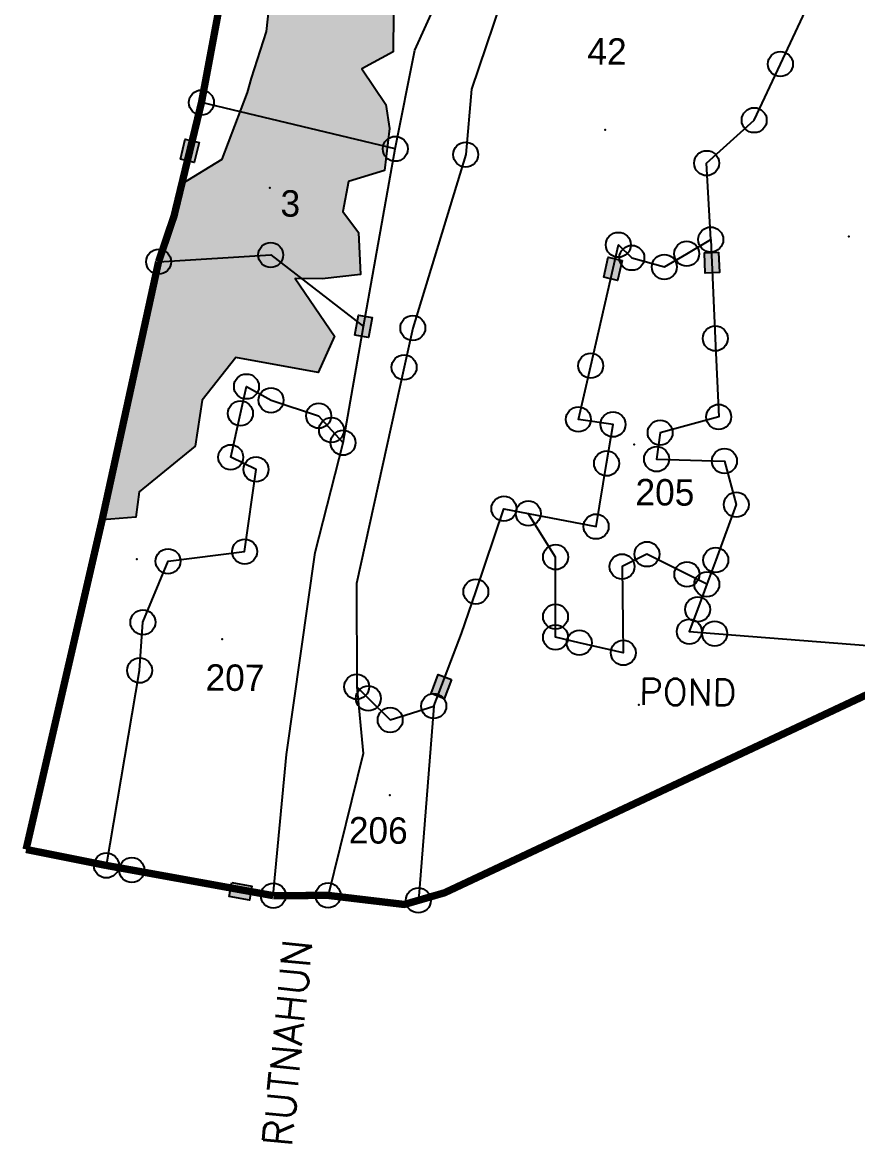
# Model space of a CAD drawing. Header units: metres. Extents: x 268248 to 270531, y 2132748 to 2134703.
# Drawn here: x 268366.2 to 268591.5, y 2132748.2 to 2133050.2 of the extents above; entities that cross this region are included whole.
import ezdxf

# ---------------------------------------------------------------- set-up
doc = ezdxf.new("R2010")
doc.units = ezdxf.units.M
for name, color, linetype in [('POINT_PARCEL', 7, 'Continuous'), ('POLY_HATCH', 12, 'Continuous'), ('POLY_PARCEL', 6, 'Continuous'), ('POLY_ROAD', 30, 'Continuous'), ('POLY_WATER', 4, 'Continuous'), ('SYM_STONE', 1, 'Continuous'), ('TEXT_MAPIN', 7, 'Continuous'), ('TEXT_MAPOUT', 7, 'Continuous'), ('TEXT_PARCEL', 7, 'Continuous'), ('V_BOUND_LINE', 7, 'Continuous')]:
    doc.layers.add(name, color=color, linetype=linetype)
doc.styles.get("Standard").update_dxf_attribs({"font": 'simplex.shx'})
doc.styles.add('TEXT_MAP', font='')
doc.styles.get('TEXT_MAP').set_extended_font_data('Kruti Dev 050')

# ---------------------------------------------------------------- blocks, each defined once
blk = doc.blocks.new('STONE')
blk.add_circle((0, 0), 0.851)
blk = doc.blocks.new('STONESQUAREFILLED')
blk.add_hatch(color=256).paths.add_polyline_path([(0.696, -0.481), (0.696, 0.481), (-0.696, 0.481), (-0.696, -0.481)])
blk.add_lwpolyline([(-0.696, 0.481), (0.696, 0.481), (0.696, -0.481), (-0.696, -0.481)], close=True)

msp = doc.modelspace()

# ---------------------------------------------------------------- hatches: boundary and pattern name
at = {"layer": 'POLY_HATCH'}
h = msp.add_hatch(dxfattribs=at)
h.set_pattern_fill('ZIGZAG', color=256, scale=3.955798, angle=-0.5107, style=0)
h.set_pattern_definition([(359.48934, (267871.99, 2132651.284), (12.6711, 12.44722), [12.55966, -12.55966]), (89.48934, (267884.55, 2132651.172), (-12.44722, 12.6711), [12.55966, -12.55966])])
h.paths.add_polyline_path([(268491.86, 2134231.31), (268439.82, 2134074.1), (268399.5, 2133956.18), (268419.25, 2133943.23), (268446.21, 2133962.1), (268444.62, 2133968.74), (268445.19, 2133981.94), (268456.65, 2133994.22), (268470.23, 2134011.63), (268477.51, 2134017.75), (268490.95, 2134019.69), (268495.2, 2134034.1), (268492.22, 2134046.5), (268479.96, 2134061.05), (268494.45, 2134065.04), (268497.62, 2134073.27), (268495.61, 2134079.47), (268489.55, 2134083.18), (268494.73, 2134097.01), (268519.36, 2134080.29), (268536.92, 2134082.2), (268547.29, 2134087.26), (268556.74, 2134104.71), (268554.79, 2134117.11), (268551.84, 2134134.67), (268542.61, 2134140.94), (268525.1, 2134145.22), (268511.73, 2134151.52), (268546.81, 2134149.15), (268570.6, 2134154.09), (268570.79, 2134175.75), (268558.53, 2134190.3), (268543.16, 2134202.81), (268563.73, 2134194.38), (268592.7, 2134201.34), (268603.11, 2134210.53), (268608.38, 2134222.86), (268602.35, 2134241.48), (268591.12, 2134256.02), (268583.92, 2134258.14), (268564.91, 2134263.75), (268570.62, 2134272.7), (268572.74, 2134277.84), (268572.74, 2134278.87), (268585.07, 2134271.54), (268606.77, 2134274.44), (268612.05, 2134287.8), (268611.17, 2134304.31), (268605.02, 2134309.52), (268594.77, 2134317.87), (268594.82, 2134323.02), (268623.46, 2134351.13), (268622.57, 2134367.64), (268634.94, 2134365.47), (268646.37, 2134373.62), (268649.59, 2134388.03), (268649.62, 2134391.12), (268646.58, 2134397.34), (268638.6, 2134411.99), (268651.91, 2134415.85), (268661.24, 2134420.93), (268671.63, 2134428.05), (268677.96, 2134443.47), (268679.03, 2134447.58), (268687.36, 2134455.76), (268692.6, 2134463.96), (268699.87, 2134469.06), (268705.11, 2134478.29), (268711.53, 2134502.99), (268700.29, 2134516.5), (268689, 2134523.82), (268681.77, 2134523.88), (268672.32, 2134521.67), (268621.21, 2134438.09), (268555.18, 2134335.86)])
h.paths.add_polyline_path([(268455.11, 2133602.84), (268448.62, 2133573.72), (268437.63, 2133557.4), (268437.83, 2133507.94), (268440.85, 2133507.05), (268443.78, 2133486.11), (268449.53, 2133478.1), (268450.9, 2133465.66), (268450.33, 2133449.79), (268450.97, 2133437.88), (268453.49, 2133430.78), (268453.41, 2133421.98), (268455.69, 2133409.59), (268452.15, 2133401.82), (268456.26, 2133392.88), (268457.48, 2133385.36), (268456.96, 2133375.28), (268453.2, 2133363.09), (268453.58, 2133345.17), (268455.41, 2133297.63), (268453.53, 2133279.2), (268451.92, 2133267.62), (268455.54, 2133251.61), (268453.87, 2133233.17), (268450.92, 2133215.18), (268456.27, 2133200.65), (268457.02, 2133189.05), (268448.87, 2133165.74), (268451.23, 2133153.38), (268451.71, 2133135.57), (268438.64, 2133102.11), (268437.01, 2133088.61), (268432.73, 2133053.57), (268432.03, 2133047.78), (268428.06, 2133035.16), (268426.95, 2133031.31), (268420.13, 2133013.35), (268409.23, 2133006.68), (268399.87, 2132974.13), (268387.81, 2132916.04), (268396.82, 2132916.81), (268397.73, 2132923.66), (268412.85, 2132935.95), (268414.68, 2132948.35), (268423.78, 2132959.84), (268446.04, 2132955.78), (268450.42, 2132965.6), (268439.83, 2132981.11), (268447.12, 2132981.05), (268457.42, 2132982.24), (268456.88, 2132993.56), (268452.64, 2132999.18), (268454.21, 2133007.32), (268463.9, 2133010.24), (268465.29, 2133021.59), (268464.28, 2133028.04), (268457.81, 2133037.65), (268466.26, 2133042.29), (268466.35, 2133052.79), (268458.08, 2133061.21), (268472.24, 2133064.29), (268476.01, 2133075.28), (268474.48, 2133080.02), (268465.12, 2133090.6), (268466.2, 2133094.26), (268474.59, 2133092.09), (268485.08, 2133090.42), (268492.48, 2133095.6), (268491, 2133106.12), (268485.83, 2133116.14), (268481.15, 2133121.43), (268479.2, 2133137.72), (268515.17, 2133136.09), (268518.94, 2133146.03), (268517.46, 2133156.54), (268511.26, 2133168.67), (268506.67, 2133184.46), (268488.87, 2133191.96), (268481.6, 2133200.95), (268487.36, 2133199.33), (268521.48, 2133195.35), (268529.97, 2133204.72), (268527.46, 2133217.34), (268504.57, 2133238.09), (268485.47, 2133252.1), (268488.53, 2133257.87), (268496.92, 2133259.94), (268528.68, 2133268.99), (268528.99, 2133279.71), (268520.66, 2133284.93), (268507.18, 2133290.2), (268501.04, 2133300.13), (268492.69, 2133303.42), (268495.34, 2133311.12), (268493.67, 2133317.14), (268502.39, 2133319.53), (268522.68, 2133330.51), (268525.74, 2133336.92), (268524.52, 2133344.87), (268506.33, 2133351.68), (268484.51, 2133360.88), (268504.64, 2133366.6), (268522.6, 2133381.68), (268523.73, 2133388.1), (268520.34, 2133393.28), (268509.86, 2133398.31), (268491.85, 2133401.9), (268498.92, 2133412.25), (268504.13, 2133417.99), (268499.69, 2133426.19), (268488.1, 2133426.93), (268482.39, 2133437.62), (268503.46, 2133439.45), (268510.41, 2133447.76), (268513.02, 2133451.6), (268494.72, 2133458.73), (268488.78, 2133466.73), (268481.49, 2133467.65), (268480.25, 2133473.88), (268479.1, 2133478.91), (268487.16, 2133477.68), (268496.88, 2133484.03), (268496.05, 2133487.9), (268485.6, 2133495.5), (268489.47, 2133496.11), (268501.74, 2133499.44), (268506.23, 2133508.73), (268494.49, 2133516.99), (268479.53, 2133524.84), (268497.76, 2133522.54), (268513.84, 2133520.03), (268528.23, 2133519.48), (268535.37, 2133526.49), (268537.58, 2133532.91), (268530.32, 2133537.69), (268515.42, 2133548.11), (268537.03, 2133555.98), (268538.42, 2133567.34), (268536.79, 2133576.36), (268530.36, 2133578.14), (268516.46, 2133584.7), (268508.58, 2133592.7), (268523.43, 2133607.91), (268524.34, 2133614.13), (268520.51, 2133617.38), (268513.51, 2133621.66), (268513.32, 2133630.53), (268508.46, 2133639.16), (268493.9, 2133643.58), (268494.76, 2133656.33), (268501.19, 2133668.89), (268506.09, 2133674.04), (268505.7, 2133679.19), (268503.8, 2133682.86), (268495.05, 2133688.3), (268501.3, 2133690.82), (268514.24, 2133697.35), (268519.4, 2133709.64), (268516.92, 2133720.61), (268515.75, 2133725.17), (268509.82, 2133721.3), (268508.47, 2133725.98), (268515.58, 2133725.87), (268515.05, 2133727.92), (268511.88, 2133733.53), (268494.51, 2133736.47), (268495.4, 2133740.11), (268495.26, 2133748.48), (268485.85, 2133753.84), (268473.06, 2133758.39), (268473.96, 2133763.31), (268475.09, 2133769.96), (268469.6, 2133779.87), (268479.56, 2133801.35), (268481.99, 2133808.62), (268478.42, 2133818.09), (268470.29, 2133821.6), (268452.04, 2133821.97), (268456.21, 2133831.38), (268452.19, 2133839.14), (268446.21, 2133842.41), (268450.24, 2133848.49), (268456.67, 2133872.03), (268457.44, 2133885.54), (268452.86, 2133901.46), (268440.26, 2133910.15), (268426.56, 2133914.56), (268410.01, 2133912.57), (268385.7, 2133896.37), (268414.87, 2133740.85), (268419.71, 2133739.28), (268426.73, 2133732.36), (268438.85, 2133706.4), (268446.46, 2133693.03), (268447.2, 2133679.5), (268448.37, 2133666.19), (268447.51, 2133654.08), (268448.68, 2133640.98), (268447.95, 2133631.76), (268448.28, 2133619.96)])

# ---------------------------------------------------------------- linework, layer by layer
at = {"layer": 'POINT_PARCEL'}
for p in [(268523.42, 2133021.28), (268432.99, 2133005.64), (268589.14, 2132992.45), (268531.23, 2132936.37), (268397.06, 2132905.43), (268420.15, 2132883.91), (268532.53, 2132866.18), (268465.36, 2132841.88)]:
    msp.add_point(p, dxfattribs=at)
at = {"layer": 'POLY_HATCH'}
msp.add_lwpolyline([(268466.35, 2133052.79), (268466.26, 2133042.29), (268457.81, 2133037.65), (268464.28, 2133028.04), (268465.29, 2133021.59), (268463.9, 2133010.24), (268454.21, 2133007.32), (268452.64, 2132999.18), (268456.88, 2132993.56), (268457.42, 2132982.24), (268447.12, 2132981.05), (268439.83, 2132981.11), (268450.42, 2132965.6), (268446.04, 2132955.78), (268423.78, 2132959.84), (268414.68, 2132948.35), (268412.85, 2132935.95), (268397.73, 2132923.66), (268396.82, 2132916.81), (268387.81, 2132916.04), (268399.87, 2132974.13), (268409.23, 2133006.68), (268420.13, 2133013.35), (268426.95, 2133031.31), (268428.06, 2133035.16), (268432.03, 2133047.78), (268432.73, 2133053.57)], dxfattribs=at)
at = {"layer": 'POLY_PARCEL'}
for points in [[(268551.92, 2132991.66), (268550.79, 2133012.25), (268563.62, 2133023.84), (268570.71, 2133038.96), (268578.07, 2133054.66), (268587.11, 2133059.33), (268590.85, 2133069.05), (268581.39, 2133074.56), (268584.5, 2133081.15), (268571.3, 2133085.17), (268570.03, 2133089.3), (268567.42, 2133097.84), (268573.32, 2133097.45)], [(268466.81, 2133016.11), (268414.53, 2133028.6)], [(268502.69, 2132917.81), (268520.99, 2132914.28), (268523.8, 2132931.28), (268525.54, 2132941.8), (268516.2, 2132943.17), (268519.52, 2132957.63), (268526.98, 2132990.23), (268530.62, 2132986.72), (268539.39, 2132984.26), (268545.42, 2132987.82), (268551.92, 2132991.66)], [(268551.92, 2132991.66), (268553.12, 2132964.99), (268554.07, 2132943.84), (268538.26, 2132939.58), (268537.28, 2132932.45), (268555.61, 2132931.92), (268558.8, 2132920.17), (268553.27, 2132905.24), (268550.85, 2132898.7)], [(268402.96, 2132985.68), (268433.22, 2132987.49), (268458.23, 2132968.25)], [(268388.9, 2132822.88), (268397.85, 2132875.47), (268398.72, 2132888.45), (268405.52, 2132904.91), (268426.16, 2132907.51), (268429.26, 2132929.69), (268422.42, 2132932.97), (268425.05, 2132944.78), (268426.67, 2132952.03), (268433.29, 2132948.32), (268446.14, 2132944.13), (268449.6, 2132940.29), (268452.72, 2132936.85)], [(268456.4, 2132871.06), (268459.56, 2132867.94), (268465.43, 2132862.12), (268477.2, 2132865.86)]]:
    msp.add_lwpolyline(points, dxfattribs=at)
at = {"layer": 'POLY_ROAD'}
for points in [[(268466.81, 2133016.11), (268472.12, 2133042.71), (268499.99, 2133104.27), (268520.94, 2133141.51), (268532.65, 2133183.58), (268536.88, 2133295.53)], [(268549.26, 2133177.34), (268548.41, 2133171.04), (268542.54, 2133151.03), (268524.61, 2133114.5), (268510.7, 2133087.5), (268498.34, 2133063.47), (268497.18, 2133061.22), (268487.37, 2133032.24), (268485.81, 2133014.55), (268471.54, 2132967.8), (268469.2, 2132957.2), (268456.33, 2132898.88), (268456.4, 2132871.06)], [(268458.23, 2132968.25), (268466.81, 2133016.11)], [(268452.72, 2132936.85), (268458.23, 2132968.25)], [(268433.89, 2132814.75), (268437.5, 2132852.84), (268445.22, 2132907.25), (268452.72, 2132936.85)], [(268456.4, 2132871.06), (268458.17, 2132853.03), (268448.69, 2132814.81)]]:
    msp.add_lwpolyline(points, dxfattribs=at)
at = {"layer": 'POLY_WATER'}
for points in [[(268477.2, 2132865.86), (268484.71, 2132885.39), (268488.54, 2132896.71), (268496.1, 2132919.08), (268502.69, 2132917.81)], [(268550.85, 2132898.7), (268545.47, 2132901.41), (268534.7, 2132906.82), (268527.98, 2132903.49), (268528.32, 2132880.23), (268516.42, 2132882.95), (268510.03, 2132884.42), (268510.03, 2132889.97), (268510.04, 2132906.03), (268502.69, 2132917.81)], [(268550.85, 2132898.7), (268548.35, 2132891.94), (268546.12, 2132885.94), (268552.96, 2132885.41), (268618.33, 2132880.34)], [(268477.2, 2132865.86), (268473.03, 2132813.47)]]:
    msp.add_lwpolyline(points, dxfattribs=at)
at = {"layer": 'V_BOUND_LINE', "const_width": 1.98}
for points in [[(268414.53, 2133028.6), (268431.27, 2133118.13), (268442.37, 2133176.92), (268438.48, 2133344.15), (268438.7, 2133369.21), (268438.06, 2133457.28), (268437.64, 2133551.26), (268437.54, 2133600.85)], [(268402.96, 2132985.68), (268407.13, 2132998.01), (268414.53, 2133028.6)], [(268367.21, 2132827.21), (268387.77, 2132916.22), (268402.96, 2132985.68)], [(268618.33, 2132880.34), (268480.12, 2132815.53), (268473.03, 2132813.47)], [(268388.9, 2132822.88), (268367.21, 2132827.21)], [(268433.89, 2132814.75), (268395.74, 2132821.65), (268388.9, 2132822.88)], [(268448.69, 2132814.81), (268433.89, 2132814.75)], [(268473.03, 2132813.47), (268469.22, 2132812.37), (268448.69, 2132814.81)]]:
    msp.add_lwpolyline(points, dxfattribs=at)

# ---------------------------------------------------------------- block references
at = {"layer": 'SYM_STONE', "xscale": 3.955798169915345, "yscale": 3.955798169915345, "zscale": 3.955798169915345}
for name, p, rotation in [('STONE', (268570.71, 2133038.96), 359.4893406137653), ('STONE', (268414.53, 2133028.6), 359.4893406137653), ('STONE', (268563.62, 2133023.84), 359.4893406137653), ('STONESQUAREFILLED', (268411.37, 2133015.56), 76.40202747343605), ('STONE', (268466.81, 2133016.11), 359.4893406137653), ('STONE', (268485.81, 2133014.55), 359.4893406137653), ('STONE', (268550.79, 2133012.25), 359.4893406137653), ('STONE', (268526.98, 2132990.23), 359.4893406137653), ('STONE', (268551.92, 2132991.66), 359.4893406137653), ('STONE', (268433.22, 2132987.49), 359.4893406137653), ('STONE', (268530.62, 2132986.72), 359.4893406137653), ('STONE', (268545.42, 2132987.82), 359.4893406137653), ('STONE', (268402.96, 2132985.68), 359.4893406137653), ('STONE', (268539.39, 2132984.26), 359.4893406137653), ('STONESQUAREFILLED', (268552.21, 2132985.39), 272.5625936502288), ('STONESQUAREFILLED', (268525.5, 2132983.75), 257.1026035930384), ('STONESQUAREFILLED', (268458.23, 2132968.25), 79.83433570130761), ('STONE', (268471.54, 2132967.8), 359.4893406137653), ('STONE', (268553.12, 2132964.99), 359.4893406137653), ('STONE', (268469.2, 2132957.2), 359.4893406137653), ('STONE', (268519.52, 2132957.63), 359.4893406137653), ('STONE', (268426.67, 2132952.03), 359.4893406137653), ('STONE', (268433.29, 2132948.32), 359.4893406137653), ('STONE', (268425.05, 2132944.78), 359.4893406137653), ('STONE', (268446.14, 2132944.13), 359.4893406137653), ('STONE', (268516.2, 2132943.17), 359.4893406137653), ('STONE', (268525.54, 2132941.8), 359.4893406137653), ('STONE', (268554.07, 2132943.84), 359.4893406137653), ('STONE', (268449.6, 2132940.29), 359.4893406137653), ('STONE', (268538.26, 2132939.58), 359.4893406137653), ('STONE', (268452.72, 2132936.85), 359.4893406137653), ('STONE', (268422.42, 2132932.97), 359.4893406137653), ('STONE', (268537.28, 2132932.45), 359.4893406137653), ('STONE', (268429.26, 2132929.69), 359.4893406137653), ('STONE', (268523.8, 2132931.28), 359.4893406137653), ('STONE', (268555.61, 2132931.92), 359.4893406137653), ('STONE', (268558.8, 2132920.17), 359.4893406137653), ('STONE', (268496.1, 2132919.08), 359.4893406137653), ('STONE', (268502.69, 2132917.81), 359.4893406137653), ('STONE', (268520.99, 2132914.28), 359.4893406137653), ('STONE', (268426.16, 2132907.51), 359.4893406137653), ('STONE', (268510.04, 2132906.03), 359.4893406137653), ('STONE', (268534.7, 2132906.82), 359.4893406137653), ('STONE', (268553.27, 2132905.24), 359.4893406137653), ('STONE', (268405.52, 2132904.91), 359.4893406137653), ('STONE', (268527.98, 2132903.49), 359.4893406137653), ('STONE', (268545.47, 2132901.41), 359.4893406137653), ('STONE', (268488.54, 2132896.71), 359.4893406137653), ('STONE', (268550.85, 2132898.7), 359.4893406137653), ('STONE', (268510.03, 2132889.97), 359.4893406137653), ('STONE', (268548.35, 2132891.94), 359.4893406137653), ('STONE', (268398.72, 2132888.45), 359.4893406137653), ('STONE', (268510.03, 2132884.42), 359.4893406137653), ('STONE', (268546.12, 2132885.94), 359.4893406137653), ('STONE', (268552.96, 2132885.41), 359.4893406137653), ('STONE', (268516.42, 2132882.95), 359.4893406137653), ('STONE', (268528.32, 2132880.23), 359.4893406137653), ('STONE', (268397.85, 2132875.47), 359.4893406137653), ('STONE', (268456.4, 2132871.06), 359.4893406137653), ('STONESQUAREFILLED', (268479.21, 2132871.1), 248.9745595533931), ('STONE', (268459.56, 2132867.94), 359.4893406137653), ('STONE', (268477.2, 2132865.86), 359.4893406137653), ('STONE', (268465.43, 2132862.12), 359.4893406137653), ('STONE', (268388.9, 2132822.88), 359.4893406137653), ('STONE', (268395.74, 2132821.65), 359.4893406137653), ('STONESQUAREFILLED', (268425.08, 2132815.92), 349.7593214444482), ('STONE', (268433.89, 2132814.75), 359.4893406137653), ('STONE', (268448.69, 2132814.81), 359.4893406137653), ('STONE', (268473.03, 2132813.47), 359.4893406137653)]:
    msp.add_blockref(name, p, dxfattribs=dict(at, rotation=rotation))

# ---------------------------------------------------------------- texts
at = {"layer": 'TEXT_MAPIN'}
msp.add_text('POND', height=7.12, rotation=359.4893, dxfattribs=at).set_placement((268532.53, 2132866.18))
at = {"layer": 'TEXT_MAPOUT'}
msp.add_text('RUTNAHUN', height=7.912, rotation=84.2921, dxfattribs=at).set_placement((268438.87, 2132746.81))
at = {"layer": 'TEXT_PARCEL', "style": 'TEXT_MAP'}
for s, p in [('42', (268518.6, 2133038.88)), ('3', (268435.82, 2132997.85)), ('205', (268531.57, 2132920.02)), ('207', (268415.59, 2132870.03)), ('206', (268454.25, 2132828.85))]:
    msp.add_text(s, height=7.12, rotation=359.4893, dxfattribs=at).set_placement(p)

doc.saveas('drawing.dxf')
